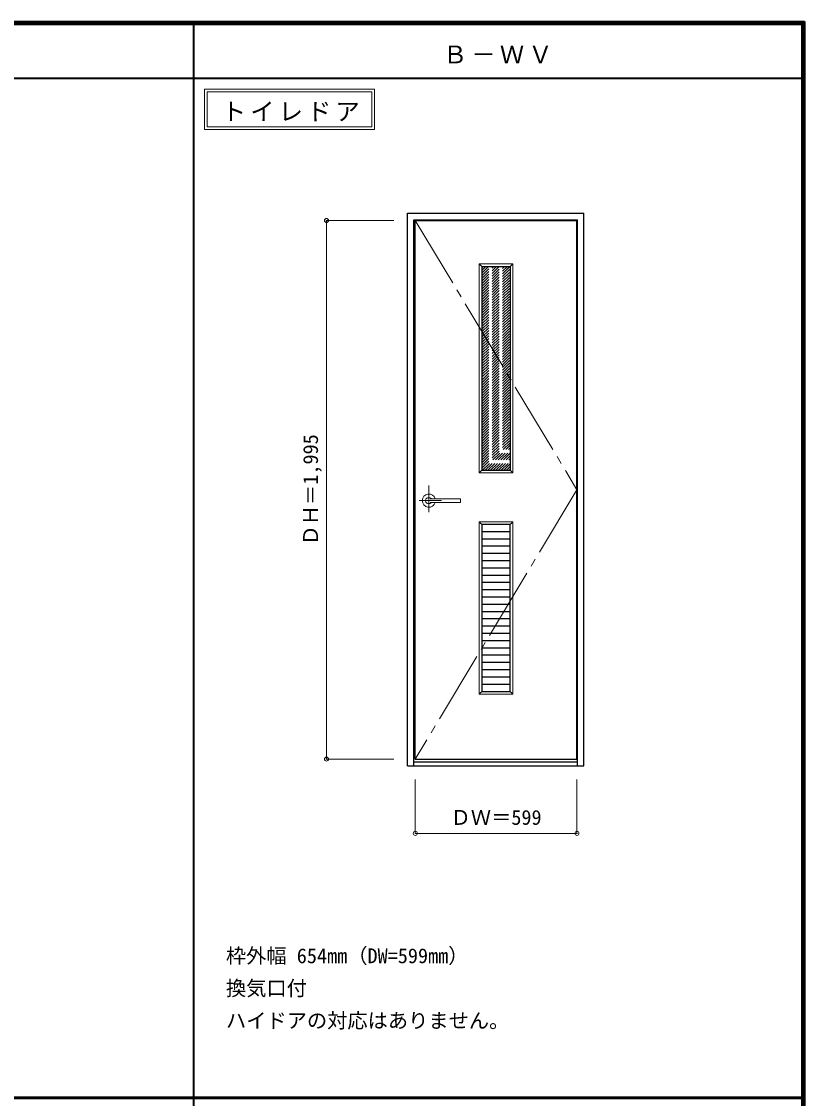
# Model space of a CAD drawing. Units: millimetres, scale not verified. Extents: x -6000 to 5700, y -4307 to 4175.
# Drawn here: x 2799 to 5700, y 186 to 4175 of the extents above; entities that cross this region are included whole.
import ezdxf
from ezdxf.enums import TextEntityAlignment as Align

# ---------------------------------------------------------------- set-up
doc = ezdxf.new("R2010")
doc.units = ezdxf.units.MM
doc.header["$LTSCALE"] = 30
doc.header["$PDMODE"] = 32
doc.header["$PDSIZE"] = 15
for name, pattern in [('CHAIN1', [8, 5, -1, 1, -1]), ('CHAIN2', [12, 9, -1, 1, -1]), ('DASHED1', [1.8, 1.2, -0.6])]:
    doc.linetypes.add(name, pattern=pattern)
for name, color, linetype, lineweight in [('0-2_扉', 3, 'Continuous', 25), ('0-3_仕上げ', 3, 'Continuous', 25), ('0-4_枠', 3, 'Continuous', 25), ('0-5_レバー', 7, 'Continuous', 18), ('0-A_文字', 7, 'CHAIN2', 18), ('0-B_寸法', 7, 'Continuous', 9), ('0-C_ハッチ', 4, 'DASHED1', 9), ('F-1_枠', 6, 'Continuous', 40)]:
    doc.layers.add(name, color=color, linetype=linetype, lineweight=lineweight)
doc.styles.add('ＭＳ ゴシック', font='')
doc.styles.get('ＭＳ ゴシック').set_extended_font_data('MS Gothic')

msp = doc.modelspace()

# ---------------------------------------------------------------- linework, layer by layer
at = {"layer": '0-2_扉'}
for p, q in [((4258, 3438), (4857, 3438)), ((4258, 1443), (4258, 3438)), ((4857, 1443), (4857, 3438)), ((4258, 1443), (4857, 1443))]:
    msp.add_line(p, q, dxfattribs=at)
at = {"layer": '0-3_仕上げ', "color": 7, "lineweight": 18}
for p, q in [((4495, 3278), (4505, 3268)), ((4495, 3278), (4620, 3278)), ((4620, 3278), (4610, 3268)), ((4620, 3278), (4620, 2503)), ((4505, 2513), (4495, 2503)), ((4610, 2513), (4620, 2503)), ((4495, 2322), (4495, 1683)), ((4495, 2322), (4505, 2312)), ((4495, 2322), (4620, 2322)), ((4620, 2322), (4610, 2312)), ((4620, 2322), (4620, 1683)), ((4505, 1693), (4495, 1683)), ((4495, 1683), (4620, 1683)), ((4610, 1693), (4620, 1683))]:
    msp.add_line(p, q, dxfattribs=at)
at = {"layer": '0-3_仕上げ'}
for p, q in [((4505, 3268), (4610, 3268)), ((4505, 3268), (4505, 2513)), ((4610, 3268), (4610, 2513)), ((4505, 2513), (4610, 2513)), ((4505, 2312), (4505, 1693)), ((4610, 2312), (4505, 2312)), ((4610, 2285.09), (4505, 2285.09)), ((4610, 1693), (4610, 2312)), ((4610, 2258.17), (4505, 2258.17)), ((4610, 2231.26), (4505, 2231.26)), ((4610, 2204.35), (4505, 2204.35)), ((4610, 2177.43), (4505, 2177.43)), ((4610, 2150.52), (4505, 2150.52)), ((4610, 2123.61), (4505, 2123.61)), ((4610, 2096.7), (4505, 2096.7)), ((4610, 2069.78), (4505, 2069.78)), ((4610, 2042.87), (4505, 2042.87)), ((4610, 2015.96), (4505, 2015.96)), ((4610, 1989.04), (4505, 1989.04)), ((4610, 1962.13), (4505, 1962.13)), ((4610, 1935.22), (4505, 1935.22)), ((4610, 1908.3), (4505, 1908.3)), ((4610, 1881.39), (4505, 1881.39)), ((4610, 1854.48), (4505, 1854.48)), ((4610, 1827.57), (4505, 1827.57)), ((4610, 1800.65), (4505, 1800.65)), ((4610, 1773.74), (4505, 1773.74)), ((4610, 1746.83), (4505, 1746.83)), ((4610, 1719.91), (4505, 1719.91)), ((4505, 1693), (4610, 1693))]:
    msp.add_line(p, q, dxfattribs=at)
at = {"layer": '0-3_仕上げ', "color": 7, "lineweight": 18}
msp.add_lwpolyline([(4620, 2503), (4495, 2503), (4495, 3278)], dxfattribs=at)
at = {"layer": '0-4_枠'}
for p, q in [((4229, 3465), (4883, 3465)), ((4229, 1418), (4229, 3465)), ((4253, 3441), (4859, 3441)), ((4253, 1418), (4253, 3441)), ((4859, 1418), (4859, 3441)), ((4883, 1418), (4883, 3465)), ((4229, 1418), (4883, 1418)), ((4253, 1433), (4859, 1433))]:
    msp.add_line(p, q, dxfattribs=at)
at = {"layer": '0-5_レバー', "color": 4, "linetype": 'CHAIN1', "lineweight": 9}
for p, q in [((4308.5, 2456.96), (4308.5, 2357.11)), ((4355.3, 2400.5), (4272.28, 2400.5))]:
    msp.add_line(p, q, dxfattribs=at)
at = {"layer": '0-5_レバー'}
for q in [(4425.5, 2405.99), (4425.5, 2395)]:
    msp.add_line((4425.5, 2400.5), q, dxfattribs=at)
for points in [[(4318.46, 2407.49), (4317.69, 2408.28), (4315.72, 2409.65), (4313.48, 2410.66), (4311.04, 2411.29), (4308.5, 2411.5), (4305.96, 2411.29), (4303.53, 2410.66), (4301.28, 2409.65), (4299.31, 2408.28), (4297.69, 2406.61), (4296.49, 2404.71), (4295.75, 2402.65), (4295.5, 2400.5), (4295.75, 2398.35), (4296.49, 2396.29), (4297.69, 2394.39), (4299.31, 2392.72), (4301.28, 2391.35), (4303.53, 2390.34), (4305.96, 2389.71), (4308.5, 2389.5), (4311.04, 2389.71), (4313.48, 2390.34), (4315.72, 2391.35), (4317.69, 2392.72), (4318.46, 2393.51)], [(4424, 2407.5), (4414.27, 2407.5), (4404.09, 2407.5), (4394.49, 2407.5), (4385.5, 2407.5), (4377.09, 2407.5), (4369.28, 2407.5), (4362.46, 2407.5), (4356.16, 2407.5), (4350.4, 2407.5), (4345.15, 2407.5), (4340.36, 2407.5), (4335.71, 2407.5), (4331.5, 2407.5), (4327.75, 2407.5), (4325.75, 2407.5), (4323.9, 2407.5), (4321.89, 2407.49), (4319.48, 2407.49), (4317.99, 2407.49), (4316.45, 2407.49), (4314.93, 2407.49), (4313.83, 2407.49), (4313.37, 2407.49), (4313.37, 2407.48)], [(4313.52, 2393.51), (4313.65, 2393.51), (4314.09, 2393.51), (4314.81, 2393.51), (4315.83, 2393.51), (4317.09, 2393.51), (4318.44, 2393.51), (4321.3, 2393.51), (4324.28, 2393.5), (4327.3, 2393.5), (4330.34, 2393.5), (4333.41, 2393.5), (4336.49, 2393.5), (4340.49, 2393.5), (4344.9, 2393.5), (4349.87, 2393.5), (4355.4, 2393.5), (4361.49, 2393.5), (4368.14, 2393.5), (4375.35, 2393.5), (4383.94, 2393.5), (4393.2, 2393.5), (4403.14, 2393.5), (4413.75, 2393.5), (4424, 2393.5)], [(4424, 2407.5), (4414.92, 2407.5), (4414.52, 2407.5)]]:
    msp.add_lwpolyline(points, dxfattribs=at)
for centre, radius, start, end in [((4308.5, 2400.5), 24.55, 16.59952, 343.36736), ((4424, 2406), 1.5, 0.00847, 89.9163), ((4424, 2406), 1.5, 360, 90.17419), ((4424, 2395), 1.5, 270.16419, 0), ((4424, 2395), 1.5, 269.91059, 359.99153)]:
    msp.add_arc(centre, radius, start, end, dxfattribs=at)
at = {"layer": '0-A_文字', "linetype": 'Continuous'}
for p, q in [((3476.4, 3925), (3476.4, 3775)), ((3486.4, 3915), (3486.4, 3785)), ((3486.4, 3915), (4097.43, 3915)), ((4097.43, 3915), (4097.43, 3785)), ((3476.4, 3775), (4107.43, 3775)), ((3486.4, 3785), (4097.43, 3785))]:
    msp.add_line(p, q, dxfattribs=at)
at = {"layer": '0-A_文字'}
for p, q in [((4258, 3438), (4857, 2440.5)), ((4857, 2440.5), (4258, 1443))]:
    msp.add_line(p, q, dxfattribs=at)
at = {"layer": '0-A_文字', "linetype": 'Continuous'}
msp.add_lwpolyline([(3476.4, 3925), (4107.43, 3925), (4107.43, 3775)], dxfattribs=at)
at = {"layer": '0-B_寸法', "color": 4}
for p, q in [((3929, 3438), (4179, 3438)), ((3929, 3438), (3929, 1443)), ((3929, 1443), (4179, 1443)), ((4258, 1168), (4258, 1368)), ((4857, 1168), (4857, 1368)), ((4258, 1168), (4857, 1168))]:
    msp.add_line(p, q, dxfattribs=at)
at = {"layer": '0-B_寸法'}
for p in [(3929, 3438), (3929, 1443), (4258, 1168), (4857, 1168)]:
    msp.add_point(p, dxfattribs=at)
at = {"layer": '0-C_ハッチ'}
for p, q in [((4505, 3164), (4609, 3268)), ((4505, 3173.9), (4599.1, 3268)), ((4505, 3183.8), (4589.2, 3268)), ((4505, 3193.7), (4579.3, 3268)), ((4505, 3203.6), (4569.4, 3268)), ((4505, 3213.5), (4559.5, 3268)), ((4505, 3223.4), (4549.6, 3268)), ((4505, 3233.3), (4539.7, 3268)), ((4505, 3243.2), (4529.81, 3268)), ((4505, 3253.1), (4519.91, 3268)), ((4505, 3263), (4510.01, 3268)), ((4505, 3154.1), (4610, 3259.1)), ((4505, 3144.2), (4610, 3249.2)), ((4505, 3134.3), (4610, 3239.3)), ((4505, 3124.4), (4610, 3229.4)), ((4505, 3114.5), (4610, 3219.5)), ((4505, 3104.6), (4610, 3209.6)), ((4505, 3094.7), (4610, 3199.7)), ((4505, 3084.8), (4610, 3189.8)), ((4505, 3074.9), (4610, 3179.9)), ((4505, 3065.01), (4610, 3170)), ((4505, 3055.11), (4610, 3160.11)), ((4505, 3045.21), (4610, 3150.21)), ((4505, 3035.31), (4610, 3140.31)), ((4505, 3025.41), (4610, 3130.41)), ((4505, 3015.51), (4610, 3120.51)), ((4505, 3005.61), (4610, 3110.61)), ((4505, 2995.71), (4610, 3100.71)), ((4505, 2985.81), (4610, 3090.81)), ((4505, 2975.91), (4610, 3080.91)), ((4505, 2966.01), (4610, 3071.01)), ((4505, 2956.11), (4610, 3061.11)), ((4505, 2946.21), (4610, 3051.21)), ((4505, 2936.31), (4610, 3041.31)), ((4505, 2926.41), (4610, 3031.41)), ((4505, 2916.51), (4610, 3021.51)), ((4505, 2906.61), (4610, 3011.61)), ((4505, 2896.71), (4610, 3001.71)), ((4505, 2886.81), (4610, 2991.81)), ((4505, 2876.91), (4610, 2981.91)), ((4505, 2867.02), (4610, 2972.02)), ((4505, 2857.12), (4610, 2962.12)), ((4505, 2847.22), (4610, 2952.22)), ((4505, 2837.32), (4610, 2942.32)), ((4505, 2827.42), (4610, 2932.42)), ((4505, 2817.52), (4610, 2922.52)), ((4505, 2807.62), (4610, 2912.62)), ((4505, 2797.72), (4610, 2902.72)), ((4505, 2787.82), (4610, 2892.82)), ((4505, 2777.92), (4610, 2882.92)), ((4505, 2768.02), (4610, 2873.02)), ((4505, 2758.12), (4610, 2863.12)), ((4505, 2748.22), (4610, 2853.22)), ((4505, 2738.32), (4610, 2843.32)), ((4505, 2728.42), (4610, 2833.42)), ((4505, 2718.52), (4610, 2823.52)), ((4505, 2708.62), (4610, 2813.62)), ((4505, 2698.72), (4610, 2803.72)), ((4505, 2688.82), (4610, 2793.82)), ((4505, 2678.92), (4610, 2783.92)), ((4505, 2669.03), (4610, 2774.03)), ((4505, 2659.13), (4610, 2764.13)), ((4505, 2649.23), (4610, 2754.23)), ((4505, 2639.33), (4610, 2744.33)), ((4505, 2629.43), (4610, 2734.43)), ((4505, 2619.53), (4610, 2724.53)), ((4505, 2609.63), (4610, 2714.63)), ((4505, 2599.73), (4610, 2704.73)), ((4505, 2589.83), (4610, 2694.83)), ((4505, 2579.93), (4610, 2684.93)), ((4505, 2570.03), (4610, 2675.03)), ((4505, 2560.13), (4610, 2665.13)), ((4505, 2550.23), (4610, 2655.23)), ((4505, 2540.33), (4610, 2645.33)), ((4505, 2530.43), (4610, 2635.43)), ((4505, 2520.53), (4610, 2625.53)), ((4507.37, 2513), (4610, 2615.63)), ((4517.27, 2513), (4610, 2605.73)), ((4527.17, 2513), (4610, 2595.83)), ((4537.07, 2513), (4610, 2585.93)), ((4546.97, 2513), (4610, 2576.04)), ((4556.86, 2513), (4610, 2566.14)), ((4566.76, 2513), (4610, 2556.24)), ((4576.66, 2513), (4610, 2546.34)), ((4586.56, 2513), (4610, 2536.44)), ((4596.46, 2513), (4610, 2526.54)), ((4606.36, 2513), (4610, 2516.64))]:
    msp.add_line(p, q, dxfattribs=at)
at = {"layer": 'F-1_枠'}
for p, q in [((-6000, 4175), (5700, 4175)), ((-6000, 4170), (5700, 4170)), ((-6000, 4165), (5700, 4165)), ((3436.4, 4175), (3436.4, -3790)), ((5690, 4175), (5690, -4205)), ((5695, 4175), (5695, -4205)), ((5700, 4175), (5700, -4205)), ((-6000, 3965), (5700, 3965)), ((-6000, 190.5), (5700, 190.5)), ((-6000, 187.5), (5700, 187.5))]:
    msp.add_line(p, q, dxfattribs=at)

# ---------------------------------------------------------------- texts
at = {"layer": '0-A_文字', "style": 'ＭＳ ゴシック'}
for s, p in [('枠外幅 654mm（DW=599mm）', (3556.4, 670.5)), ('換気口付', (3556.4, 550.5)), ('ハイドアの対応はありません。', (3556.4, 430.5))]:
    msp.add_text(s, height=54.99, dxfattribs=at).set_placement(p, align=Align.BOTTOM_LEFT)
at = {"layer": '0-A_文字', "char_height": 65.98, "attachment_point": 7, "style": 'ＭＳ ゴシック'}
for s, insert in [('\\T1.17;Ｂ－ＷＶ', (4360.7, 4020)), ('\\T1.17;トイレドア', (3541.06, 3805))]:
    msp.add_mtext(s, dxfattribs=dict(at, insert=insert))
at = {"layer": '0-B_寸法', "style": 'ＭＳ ゴシック'}
msp.add_text('ＤＨ＝1,995', height=54.99, rotation=90, dxfattribs=at).set_placement((3914, 2234.25), align=Align.BOTTOM_LEFT)
msp.add_text('ＤＷ＝599', height=54.99, dxfattribs=at).set_placement((4388.75, 1183), align=Align.BOTTOM_LEFT)

doc.saveas('drawing.dxf')
